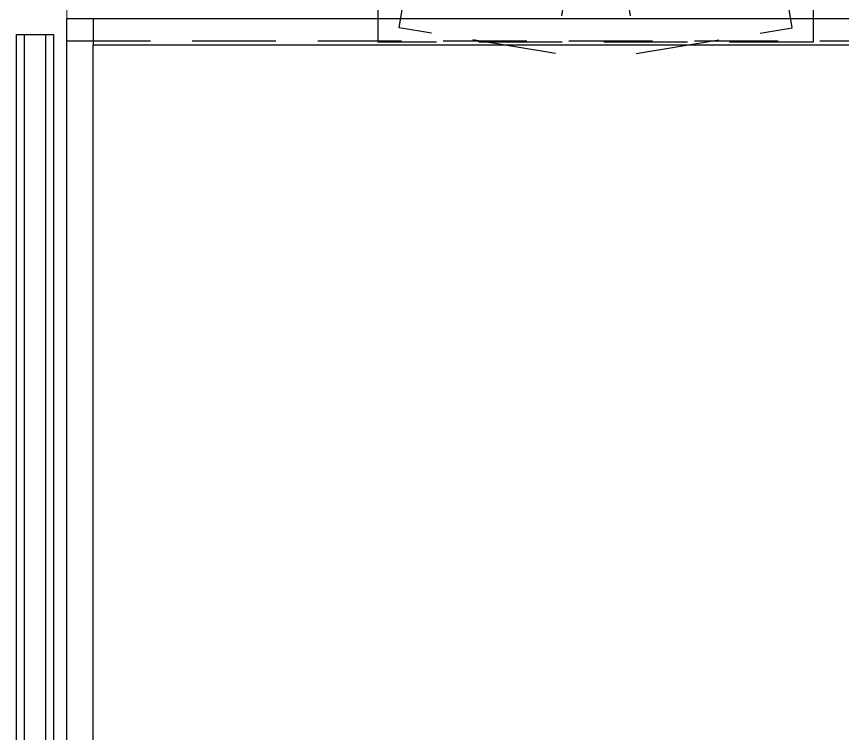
# Model space of a CAD drawing. Header units: millimetres. Extents: x 54215 to 67697, y 23496 to 56611.
# Drawn here: x 55989.6 to 56052.3, y 25427 to 25481.4 of the extents above; entities that cross this region are included whole.
import ezdxf

# ---------------------------------------------------------------- set-up
doc = ezdxf.new("R2010")
doc.units = ezdxf.units.MM
doc.linetypes.add('DASHED2', pattern=[9.525, 6.35, -3.175])
doc.layers.add('ahşap', color=27, linetype='Continuous', lineweight=25)
doc.layers.add('CEPHE PASTA SİYAH SAC', color=251, linetype='Continuous')

# ---------------------------------------------------------------- blocks, each defined once
blk = doc.blocks.new('cephe pasta')
at = {"color": 231, "lineweight": 15}
blk.add_line((10730.362, 20992.078), (10730.362, 21202.886), dxfattribs=at)
at = {"color": 215, "true_color": 0xa953a0}
blk.add_line((10732.362, 21181.086), (10732.362, 21179.086), dxfattribs=at)
at = {"color": 6, "linetype": 'DASHED2'}
blk.add_line((10730.362, 21179.391), (10811.062, 21179.391), dxfattribs=at)
at = {"color": 254, "linetype": 'DASHED2', "true_color": 0xfeeab9}
for points in [[(10754.005, 21193.286), (10787.005, 21193.286), (10787.005, 21179.286), (10754.005, 21179.286)], [(10757.083, 21189.498), (10768.926, 21187.566), (10767.438, 21178.441), (10755.594, 21180.373)], [(10783.926, 21189.498), (10772.083, 21187.566), (10773.571, 21178.441), (10785.415, 21180.373)]]:
    blk.add_lwpolyline(points, close=True, dxfattribs=at)
at = {"layer": 'ahşap', "color": 215, "true_color": 0xa953a0}
for points in [[(10730.362, 21181.086), (10811.062, 21181.086), (10811.062, 21021.378), (10730.362, 21021.378)], [(10732.362, 21179.086), (10809.062, 21179.086), (10809.062, 21023.378), (10732.362, 21023.378)]]:
    blk.add_lwpolyline(points, close=True, dxfattribs=at)
at = {"layer": 'CEPHE PASTA SİYAH SAC', "color": 4}
for points in [[(10726.549, 21179.881), (10729.349, 21179.881), (10729.349, 21021.478), (10726.549, 21021.478)], [(10728.749, 21021.478), (10727.149, 21021.478), (10727.149, 21179.881), (10728.749, 21179.881)]]:
    blk.add_lwpolyline(points, close=True, dxfattribs=at)

msp = doc.modelspace()

# ---------------------------------------------------------------- block references
msp.add_blockref('cephe pasta', (45263.041, 4300.2))

doc.saveas('drawing.dxf')
